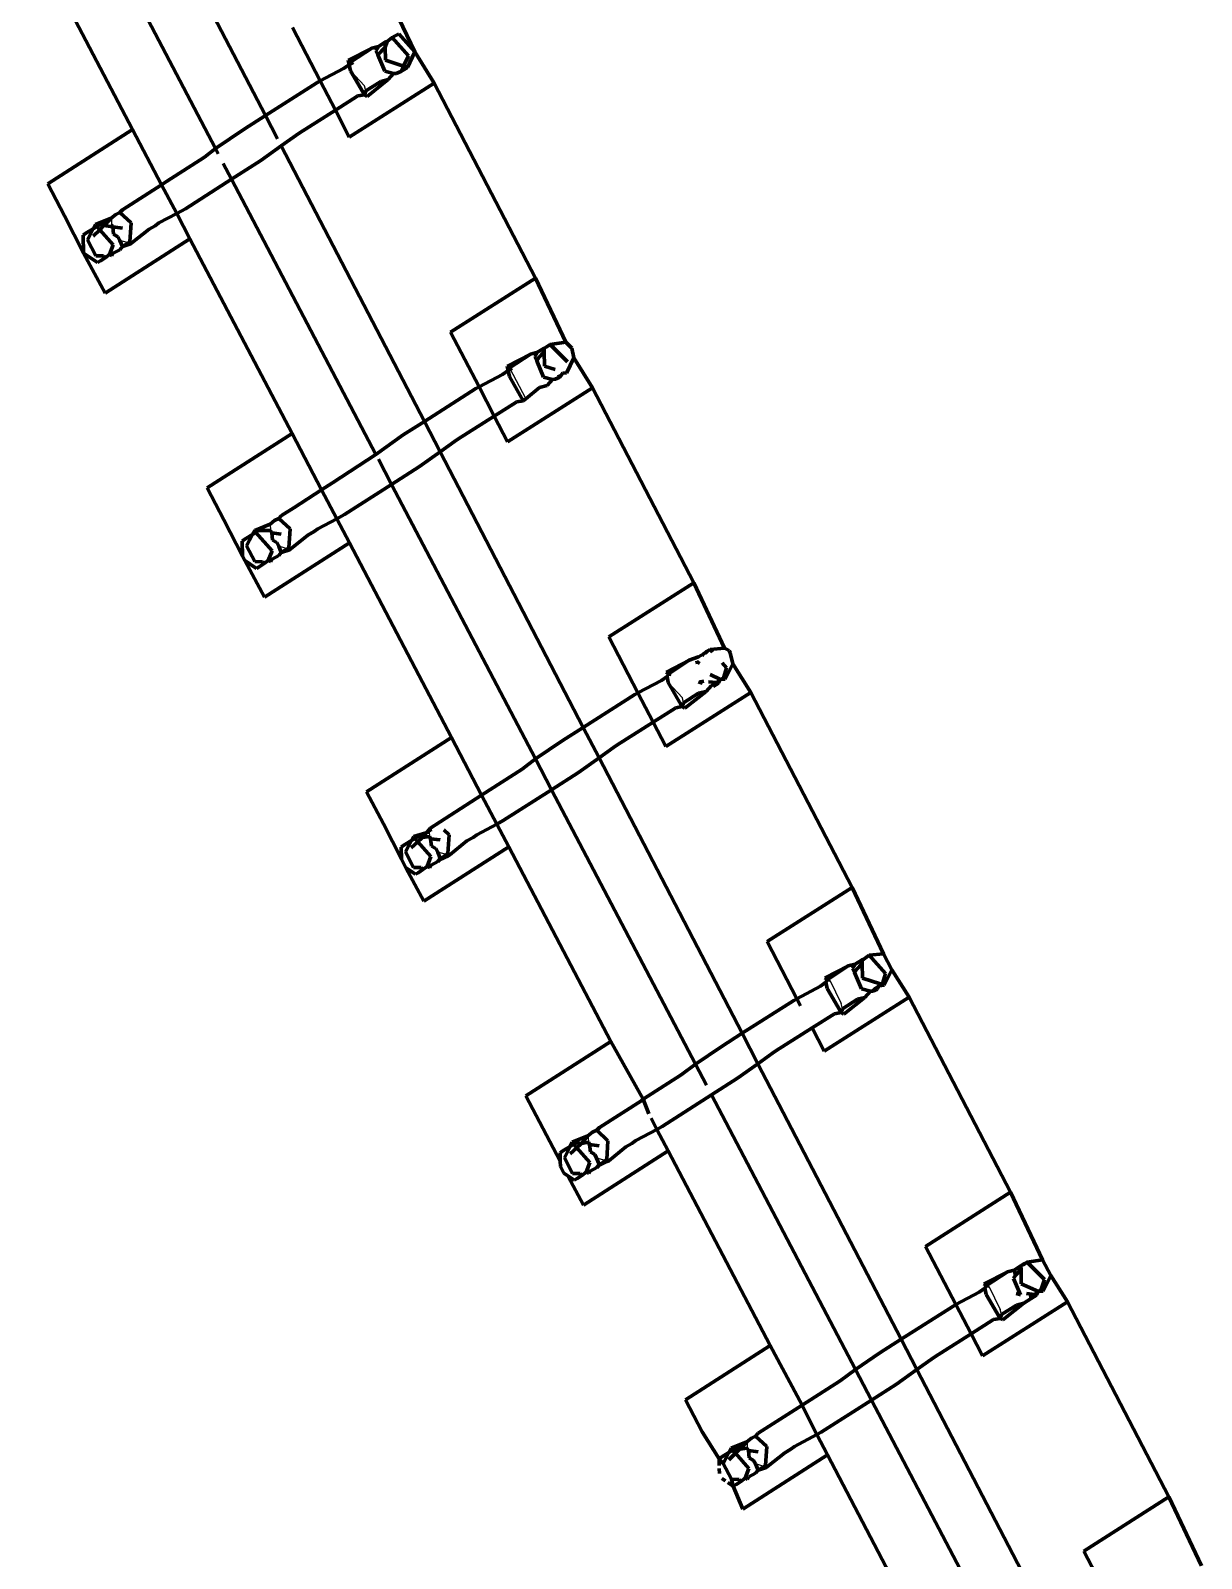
# Model space of a CAD drawing. Header units: millimetres. Extents: x 4307 to 31003, y 2809 to 20009.
# Drawn here: x 12959.46 to 12977.03, y 12521.96 to 12544.88 of the extents above; entities that cross this region are included whole.
import ezdxf

# ---------------------------------------------------------------- set-up
doc = ezdxf.new("R2010")
doc.units = ezdxf.units.MM
doc.layers.add('ProfileEdges', color=7, linetype='Continuous')

msp = doc.modelspace()

# ---------------------------------------------------------------- linework, layer by layer
for p, q in [((12964.265, 12544.413), (12964.226, 12544.438)), ((12964.261, 12544.281), (12964.472, 12544.054)), ((12964.451, 12543.952), (12964.49, 12543.977)), ((12964.49, 12543.977), (12964.472, 12544.054)), ((12960.67, 12542.069), (12960.674, 12542.043)), ((12960.674, 12542.043), (12960.678, 12541.973)), ((12960.932, 12541.698), (12960.801, 12541.735)), ((12960.96, 12541.683), (12960.932, 12541.698)), ((12966.61, 12539.849), (12966.649, 12539.824)), ((12966.649, 12539.824), (12966.894, 12539.357)), ((12963.054, 12537.48), (12963.062, 12537.383)), ((12963.317, 12537.109), (12963.186, 12537.146)), ((12963.344, 12537.093), (12963.317, 12537.109)), ((12969.029, 12535.103), (12969.24, 12534.875)), ((12969.219, 12534.774), (12969.258, 12534.798)), ((12969.258, 12534.798), (12969.24, 12534.875)), ((12965.438, 12532.891), (12965.442, 12532.865)), ((12965.442, 12532.865), (12965.446, 12532.794)), ((12965.701, 12532.52), (12965.57, 12532.557)), ((12965.728, 12532.504), (12965.701, 12532.52)), ((12971.454, 12530.636), (12971.625, 12530.286)), ((12971.604, 12530.185), (12971.643, 12530.209)), ((12971.643, 12530.209), (12971.625, 12530.286)), ((12967.822, 12528.301), (12967.826, 12528.276)), ((12967.826, 12528.276), (12967.83, 12528.205)), ((12968.085, 12527.931), (12967.954, 12527.968)), ((12968.113, 12527.915), (12968.085, 12527.931)), ((12973.839, 12526.047), (12974.009, 12525.697)), ((12973.988, 12525.595), (12974.027, 12525.62)), ((12974.027, 12525.62), (12974.009, 12525.697)), ((12970.207, 12523.712), (12970.211, 12523.687)), ((12970.211, 12523.687), (12970.215, 12523.616)), ((12970.469, 12523.342), (12970.339, 12523.379)), ((12970.497, 12523.326), (12970.469, 12523.342))]:
    msp.add_line(p, q)
at = {"layer": 'ProfileEdges', "lineweight": 211}
for p, q in [((12960.838, 12547.741), (12962.985, 12543.608)), ((12962.235, 12543.112), (12960.076, 12547.232)), ((12960.992, 12543.399), (12959.461, 12546.319)), ((12964.664, 12545.74), (12965.229, 12544.562)), ((12963.806, 12544.127), (12963.389, 12544.93)), ((12964.681, 12544.645), (12964.579, 12544.619)), ((12964.681, 12544.645), (12964.642, 12544.578)), ((12964.673, 12544.52), (12964.784, 12544.632)), ((12964.783, 12544.707), (12964.681, 12544.645)), ((12964.812, 12544.72), (12964.783, 12544.707)), ((12964.783, 12544.707), (12964.784, 12544.632)), ((12964.784, 12544.632), (12964.812, 12544.72)), ((12964.784, 12544.632), (12964.788, 12544.437)), ((12964.889, 12544.777), (12964.812, 12544.72)), ((12964.987, 12544.836), (12964.889, 12544.777)), ((12965.134, 12544.503), (12964.889, 12544.777)), ((12965.229, 12544.562), (12964.987, 12544.836)), ((12964.226, 12544.438), (12964.579, 12544.619)), ((12964.226, 12544.438), (12964.241, 12544.37)), ((12964.265, 12544.413), (12964.241, 12544.37)), ((12964.302, 12544.404), (12964.241, 12544.37)), ((12964.265, 12544.413), (12964.579, 12544.619)), ((12964.673, 12544.52), (12964.642, 12544.578)), ((12964.774, 12544.272), (12964.673, 12544.52)), ((12964.788, 12544.437), (12965.056, 12544.35)), ((12965.056, 12544.35), (12965.134, 12544.503)), ((12965.116, 12544.331), (12965.229, 12544.562)), ((12965.229, 12544.562), (12965.518, 12544.096)), ((12963.806, 12544.127), (12964.158, 12544.312)), ((12964.241, 12544.37), (12964.158, 12544.312)), ((12964.241, 12544.37), (12964.261, 12544.281)), ((12964.261, 12544.281), (12964.451, 12543.952)), ((12964.908, 12544.238), (12964.774, 12544.272)), ((12964.908, 12544.238), (12964.826, 12544.147)), ((12964.908, 12544.238), (12964.947, 12544.241)), ((12965.016, 12544.27), (12964.947, 12544.241)), ((12965.016, 12544.27), (12965.056, 12544.35)), ((12965.016, 12544.27), (12965.116, 12544.331)), ((12965.056, 12544.35), (12965.116, 12544.331)), ((12963.758, 12544.1), (12962.985, 12543.608)), ((12963.758, 12544.1), (12963.806, 12544.127)), ((12963.806, 12544.127), (12964.034, 12543.688)), ((12964.243, 12543.285), (12965.518, 12544.096)), ((12964.451, 12543.952), (12964.47, 12543.919)), ((12964.49, 12543.977), (12964.47, 12543.919)), ((12964.714, 12544.119), (12964.49, 12543.977)), ((12964.509, 12543.896), (12964.826, 12544.147)), ((12964.714, 12544.119), (12964.826, 12544.147)), ((12965.518, 12544.096), (12967.039, 12541.169)), ((12964.034, 12543.688), (12964.372, 12543.902)), ((12964.47, 12543.919), (12964.372, 12543.902)), ((12964.509, 12543.896), (12964.47, 12543.919)), ((12962.985, 12543.608), (12962.667, 12543.405)), ((12962.985, 12543.608), (12963.165, 12543.261)), ((12963.49, 12543.342), (12964.034, 12543.688)), ((12964.243, 12543.285), (12964.034, 12543.688)), ((12960.992, 12543.399), (12959.72, 12542.583)), ((12961.428, 12542.568), (12960.992, 12543.399)), ((12962.667, 12543.405), (12962.235, 12543.112)), ((12963.222, 12543.152), (12963.49, 12543.342)), ((12962.235, 12543.112), (12962.071, 12542.982)), ((12962.276, 12543.035), (12962.235, 12543.112)), ((12962.914, 12542.932), (12963.222, 12543.152)), ((12963.222, 12543.152), (12965.37, 12539.019)), ((12961.501, 12542.618), (12962.071, 12542.982)), ((12962.476, 12542.653), (12962.352, 12542.89)), ((12962.476, 12542.653), (12962.914, 12542.932)), ((12959.971, 12542.105), (12959.72, 12542.583)), ((12961.428, 12542.568), (12960.842, 12542.196)), ((12961.501, 12542.618), (12961.428, 12542.568)), ((12961.428, 12542.568), (12961.654, 12542.138)), ((12961.784, 12542.211), (12962.476, 12542.653)), ((12964.641, 12538.525), (12962.476, 12542.653)), ((12960.258, 12541.546), (12959.971, 12542.105)), ((12960.67, 12542.069), (12960.739, 12542.124)), ((12960.802, 12542.153), (12960.739, 12542.124)), ((12960.802, 12542.153), (12960.842, 12542.196)), ((12960.971, 12541.997), (12960.802, 12542.153)), ((12961.388, 12541.998), (12961.654, 12542.138)), ((12961.654, 12542.138), (12961.784, 12542.211)), ((12961.654, 12542.138), (12961.853, 12541.759)), ((12960.402, 12541.909), (12960.292, 12541.843)), ((12960.317, 12541.742), (12960.402, 12541.909)), ((12960.402, 12541.909), (12960.435, 12541.975)), ((12960.456, 12541.944), (12960.402, 12541.909)), ((12960.499, 12541.896), (12960.403, 12541.798)), ((12960.435, 12541.975), (12960.67, 12542.069)), ((12960.435, 12541.975), (12960.56, 12541.958)), ((12960.456, 12541.944), (12960.499, 12541.896)), ((12960.499, 12541.896), (12960.56, 12541.958)), ((12960.499, 12541.896), (12960.7, 12541.668)), ((12960.56, 12541.958), (12960.67, 12542.069)), ((12960.56, 12541.958), (12960.695, 12541.939)), ((12960.695, 12541.939), (12960.678, 12541.973)), ((12960.839, 12541.919), (12960.695, 12541.939)), ((12960.695, 12541.939), (12960.707, 12541.827)), ((12960.952, 12541.714), (12960.971, 12541.997)), ((12961.239, 12541.904), (12960.982, 12541.697)), ((12961.331, 12541.956), (12961.239, 12541.904)), ((12961.388, 12541.998), (12961.331, 12541.956)), ((12960.292, 12541.843), (12960.253, 12541.813)), ((12960.258, 12541.546), (12960.253, 12541.813)), ((12960.317, 12541.742), (12960.44, 12541.506)), ((12960.581, 12540.942), (12961.853, 12541.759)), ((12960.644, 12541.522), (12960.7, 12541.668)), ((12960.773, 12541.79), (12960.707, 12541.827)), ((12960.801, 12541.735), (12960.773, 12541.79)), ((12960.801, 12541.735), (12960.839, 12541.644)), ((12960.839, 12541.644), (12960.802, 12541.596)), ((12960.839, 12541.644), (12960.932, 12541.698)), ((12960.839, 12541.644), (12960.96, 12541.683)), ((12960.932, 12541.698), (12960.952, 12541.714)), ((12960.96, 12541.683), (12960.952, 12541.714)), ((12960.982, 12541.697), (12960.96, 12541.683)), ((12961.853, 12541.759), (12963.384, 12538.838)), ((12960.258, 12541.546), (12960.466, 12541.404)), ((12960.581, 12540.942), (12960.258, 12541.546)), ((12960.555, 12541.504), (12960.44, 12541.506)), ((12960.509, 12541.427), (12960.466, 12541.404)), ((12960.581, 12541.475), (12960.509, 12541.427)), ((12960.581, 12541.475), (12960.555, 12541.504)), ((12960.581, 12541.475), (12960.644, 12541.522)), ((12960.702, 12541.542), (12960.644, 12541.522)), ((12960.644, 12541.522), (12960.682, 12541.502)), ((12960.702, 12541.542), (12960.682, 12541.502)), ((12960.702, 12541.542), (12960.802, 12541.596)), ((12967.039, 12541.169), (12965.764, 12540.358)), ((12967.039, 12541.169), (12967.491, 12540.208)), ((12966.19, 12539.538), (12965.764, 12540.358)), ((12967.065, 12540.056), (12966.964, 12540.03)), ((12967.065, 12540.056), (12967.027, 12539.988)), ((12967.168, 12540.118), (12967.065, 12540.056)), ((12967.168, 12540.064), (12967.085, 12539.978)), ((12967.196, 12540.131), (12967.168, 12540.118)), ((12967.168, 12540.064), (12967.168, 12540.118)), ((12967.172, 12539.848), (12967.168, 12540.064)), ((12967.196, 12540.131), (12967.259, 12540.173)), ((12967.491, 12540.208), (12967.259, 12540.173)), ((12967.259, 12540.173), (12967.518, 12539.914)), ((12967.584, 12540.12), (12967.491, 12540.208)), ((12967.614, 12539.972), (12967.584, 12540.12)), ((12966.61, 12539.849), (12966.964, 12540.03)), ((12966.625, 12539.783), (12966.61, 12539.849)), ((12966.649, 12539.824), (12966.625, 12539.783)), ((12966.686, 12539.814), (12966.625, 12539.783)), ((12966.964, 12540.03), (12966.649, 12539.824)), ((12967.027, 12539.988), (12967.057, 12539.93)), ((12967.085, 12539.978), (12967.057, 12539.93)), ((12967.057, 12539.93), (12967.158, 12539.683)), ((12967.172, 12539.848), (12967.333, 12539.796)), ((12967.614, 12539.972), (12967.5, 12539.742)), ((12967.614, 12539.972), (12967.893, 12539.524)), ((12966.19, 12539.538), (12966.542, 12539.723)), ((12966.625, 12539.783), (12966.542, 12539.723)), ((12966.645, 12539.692), (12966.625, 12539.783)), ((12966.645, 12539.692), (12966.854, 12539.33)), ((12967.158, 12539.683), (12967.292, 12539.649)), ((12967.292, 12539.649), (12967.211, 12539.557)), ((12967.331, 12539.652), (12967.292, 12539.649)), ((12967.4, 12539.681), (12967.331, 12539.652)), ((12967.417, 12539.704), (12967.371, 12539.69)), ((12967.4, 12539.681), (12967.417, 12539.704)), ((12967.449, 12539.749), (12967.417, 12539.704)), ((12967.5, 12539.742), (12967.449, 12539.749)), ((12966.143, 12539.511), (12965.37, 12539.019)), ((12966.143, 12539.511), (12966.19, 12539.538)), ((12966.19, 12539.538), (12966.419, 12539.098)), ((12967.893, 12539.524), (12966.618, 12538.714)), ((12966.894, 12539.357), (12966.854, 12539.33)), ((12967.098, 12539.53), (12966.894, 12539.357)), ((12967.098, 12539.53), (12967.211, 12539.557)), ((12969.414, 12536.598), (12967.893, 12539.524)), ((12966.756, 12539.313), (12966.419, 12539.098)), ((12966.854, 12539.33), (12966.756, 12539.313)), ((12965.37, 12539.019), (12965.051, 12538.816)), ((12965.37, 12539.019), (12965.607, 12538.563)), ((12966.419, 12539.098), (12965.874, 12538.753)), ((12966.618, 12538.714), (12966.419, 12539.098)), ((12962.112, 12538.022), (12963.384, 12538.838)), ((12963.827, 12537.992), (12963.384, 12538.838)), ((12964.641, 12538.525), (12965.051, 12538.816)), ((12965.607, 12538.563), (12965.823, 12538.719)), ((12965.874, 12538.753), (12965.823, 12538.719)), ((12963.992, 12538.097), (12964.641, 12538.525)), ((12964.877, 12538.074), (12964.679, 12538.451)), ((12965.298, 12538.343), (12965.607, 12538.563)), ((12965.607, 12538.563), (12967.754, 12534.429)), ((12965.298, 12538.343), (12964.877, 12538.074)), ((12962.363, 12537.544), (12962.112, 12538.022)), ((12963.827, 12537.992), (12963.41, 12537.724)), ((12963.992, 12538.097), (12963.827, 12537.992)), ((12963.827, 12537.992), (12964.055, 12537.558)), ((12964.877, 12538.074), (12964.169, 12537.622)), ((12967.036, 12533.956), (12964.877, 12538.074)), ((12962.642, 12536.999), (12962.363, 12537.544)), ((12963.123, 12537.535), (12963.054, 12537.48)), ((12963.186, 12537.564), (12963.123, 12537.535)), ((12963.186, 12537.564), (12963.227, 12537.607)), ((12963.355, 12537.408), (12963.186, 12537.564)), ((12963.227, 12537.607), (12963.41, 12537.724)), ((12963.772, 12537.409), (12964.055, 12537.558)), ((12964.055, 12537.558), (12964.169, 12537.622)), ((12964.055, 12537.558), (12964.244, 12537.198)), ((12962.677, 12537.254), (12962.792, 12537.324)), ((12962.702, 12537.153), (12962.792, 12537.324)), ((12962.792, 12537.324), (12962.824, 12537.384)), ((12962.84, 12537.354), (12962.792, 12537.324)), ((12962.824, 12537.384), (12963.054, 12537.48)), ((12963.062, 12537.383), (12962.824, 12537.384)), ((12963.084, 12537.079), (12962.84, 12537.354)), ((12963.08, 12537.349), (12963.062, 12537.383)), ((12963.223, 12537.329), (12963.08, 12537.349)), ((12963.092, 12537.238), (12963.08, 12537.349)), ((12963.337, 12537.125), (12963.355, 12537.408)), ((12963.623, 12537.315), (12963.367, 12537.108)), ((12963.623, 12537.315), (12963.715, 12537.367)), ((12963.715, 12537.367), (12963.772, 12537.409)), ((12962.677, 12537.254), (12962.637, 12537.223)), ((12962.637, 12537.223), (12962.642, 12536.999)), ((12962.702, 12537.153), (12962.825, 12536.917)), ((12962.972, 12536.382), (12964.244, 12537.198)), ((12963.084, 12537.079), (12963.028, 12536.933)), ((12963.157, 12537.201), (12963.092, 12537.238)), ((12963.186, 12537.146), (12963.157, 12537.201)), ((12963.186, 12537.146), (12963.223, 12537.055)), ((12963.223, 12537.055), (12963.317, 12537.109)), ((12963.223, 12537.055), (12963.344, 12537.093)), ((12963.317, 12537.109), (12963.337, 12537.125)), ((12963.344, 12537.093), (12963.337, 12537.125)), ((12963.367, 12537.108), (12963.344, 12537.093)), ((12965.775, 12534.277), (12964.244, 12537.198)), ((12962.677, 12536.932), (12962.642, 12536.999)), ((12962.677, 12536.932), (12962.851, 12536.815)), ((12962.972, 12536.382), (12962.677, 12536.932)), ((12962.939, 12536.915), (12962.825, 12536.917)), ((12962.851, 12536.815), (12962.893, 12536.838)), ((12962.965, 12536.886), (12962.893, 12536.838)), ((12962.965, 12536.886), (12962.939, 12536.915)), ((12962.965, 12536.886), (12963.028, 12536.933)), ((12963.086, 12536.952), (12963.028, 12536.933)), ((12963.066, 12536.913), (12963.028, 12536.933)), ((12963.086, 12536.952), (12963.066, 12536.913)), ((12963.086, 12536.952), (12963.186, 12537.007)), ((12963.223, 12537.055), (12963.186, 12537.007)), ((12969.414, 12536.598), (12968.139, 12535.787)), ((12969.414, 12536.598), (12969.875, 12535.619)), ((12968.574, 12534.948), (12968.139, 12535.787)), ((12969.48, 12535.486), (12969.342, 12535.439)), ((12969.552, 12535.529), (12969.48, 12535.486)), ((12969.552, 12535.529), (12969.538, 12535.505)), ((12969.606, 12535.566), (12969.552, 12535.529)), ((12969.58, 12535.542), (12969.606, 12535.566)), ((12969.606, 12535.566), (12969.658, 12535.599)), ((12969.875, 12535.619), (12969.658, 12535.599)), ((12969.694, 12535.558), (12969.658, 12535.599)), ((12969.941, 12535.583), (12969.875, 12535.619)), ((12969.941, 12535.583), (12969.959, 12535.549)), ((12969.998, 12535.383), (12969.959, 12535.549)), ((12968.995, 12535.259), (12969.342, 12535.439)), ((12969.034, 12535.235), (12968.995, 12535.259)), ((12969.034, 12535.235), (12969.01, 12535.191)), ((12969.342, 12535.439), (12969.034, 12535.235)), ((12969.07, 12535.225), (12969.034, 12535.235)), ((12969.466, 12535.383), (12969.459, 12535.428)), ((12969.491, 12535.425), (12969.466, 12535.383)), ((12969.658, 12535.225), (12969.812, 12535.147)), ((12969.902, 12535.325), (12969.839, 12535.396)), ((12969.902, 12535.325), (12969.856, 12535.175)), ((12969.998, 12535.383), (12969.884, 12535.152)), ((12969.998, 12535.383), (12970.268, 12534.953)), ((12968.574, 12534.948), (12968.926, 12535.134)), ((12969.01, 12535.191), (12968.926, 12535.134)), ((12969.01, 12535.191), (12969.029, 12535.103)), ((12969.029, 12535.103), (12969.219, 12534.774)), ((12969.481, 12535.115), (12969.542, 12535.094)), ((12969.542, 12535.094), (12969.53, 12535.143)), ((12969.677, 12535.059), (12969.595, 12534.968)), ((12969.633, 12535.114), (12969.755, 12535.101)), ((12969.755, 12535.101), (12969.677, 12535.059)), ((12969.704, 12535.041), (12969.784, 12535.092)), ((12969.812, 12535.147), (12969.755, 12535.101)), ((12969.755, 12535.101), (12969.784, 12535.092)), ((12969.812, 12535.147), (12969.784, 12535.092)), ((12969.856, 12535.175), (12969.812, 12535.147)), ((12969.812, 12535.147), (12969.884, 12535.152)), ((12968.527, 12534.922), (12967.754, 12534.429)), ((12968.527, 12534.922), (12968.574, 12534.948)), ((12968.574, 12534.948), (12968.803, 12534.509)), ((12968.993, 12534.143), (12970.268, 12534.953)), ((12969.219, 12534.774), (12969.238, 12534.741)), ((12969.258, 12534.798), (12969.238, 12534.741)), ((12969.483, 12534.941), (12969.258, 12534.798)), ((12969.595, 12534.968), (12969.277, 12534.718)), ((12969.483, 12534.941), (12969.595, 12534.968)), ((12971.789, 12532.026), (12970.268, 12534.953)), ((12969.14, 12534.724), (12968.803, 12534.509)), ((12969.238, 12534.741), (12969.14, 12534.724)), ((12969.238, 12534.741), (12969.277, 12534.718)), ((12967.754, 12534.429), (12967.436, 12534.227)), ((12967.754, 12534.429), (12967.991, 12533.973)), ((12968.803, 12534.509), (12968.258, 12534.164)), ((12968.993, 12534.143), (12968.803, 12534.509)), ((12965.775, 12534.277), (12964.503, 12533.461)), ((12966.228, 12533.413), (12965.775, 12534.277)), ((12967.036, 12533.956), (12967.436, 12534.227)), ((12967.991, 12533.973), (12968.208, 12534.13)), ((12968.258, 12534.164), (12968.208, 12534.13)), ((12966.839, 12533.804), (12967.036, 12533.956)), ((12967.278, 12533.495), (12967.036, 12533.956)), ((12967.682, 12533.754), (12967.991, 12533.973)), ((12967.991, 12533.973), (12970.138, 12529.84)), ((12966.228, 12533.413), (12966.839, 12533.804)), ((12967.682, 12533.754), (12967.278, 12533.495)), ((12964.754, 12532.983), (12964.503, 12533.461)), ((12965.451, 12532.915), (12966.228, 12533.413)), ((12966.228, 12533.413), (12966.456, 12532.978)), ((12967.278, 12533.495), (12966.553, 12533.033)), ((12969.437, 12529.378), (12967.278, 12533.495)), ((12965.025, 12532.452), (12964.754, 12532.983)), ((12966.156, 12532.82), (12966.456, 12532.978)), ((12966.456, 12532.978), (12966.553, 12533.033)), ((12966.456, 12532.978), (12966.635, 12532.637)), ((12965.061, 12532.664), (12965.177, 12532.734)), ((12965.086, 12532.564), (12965.177, 12532.734)), ((12965.272, 12532.711), (12965.171, 12532.62)), ((12965.177, 12532.734), (12965.209, 12532.794)), ((12965.177, 12532.734), (12965.225, 12532.765)), ((12965.442, 12532.865), (12965.209, 12532.794)), ((12965.209, 12532.794), (12965.344, 12532.776)), ((12965.225, 12532.765), (12965.272, 12532.711)), ((12965.344, 12532.776), (12965.272, 12532.711)), ((12965.272, 12532.711), (12965.469, 12532.49)), ((12965.438, 12532.891), (12965.344, 12532.776)), ((12965.344, 12532.776), (12965.446, 12532.794)), ((12965.438, 12532.891), (12965.451, 12532.915)), ((12965.481, 12532.9), (12965.438, 12532.891)), ((12965.451, 12532.915), (12965.442, 12532.865)), ((12965.464, 12532.76), (12965.446, 12532.794)), ((12965.607, 12532.74), (12965.464, 12532.76)), ((12965.476, 12532.649), (12965.464, 12532.76)), ((12965.74, 12532.818), (12965.66, 12532.892)), ((12965.721, 12532.536), (12965.74, 12532.818)), ((12966.007, 12532.726), (12965.751, 12532.519)), ((12966.1, 12532.778), (12966.007, 12532.726)), ((12966.156, 12532.82), (12966.1, 12532.778)), ((12965.061, 12532.664), (12965.021, 12532.634)), ((12965.021, 12532.634), (12965.025, 12532.452)), ((12965.086, 12532.564), (12965.209, 12532.328)), ((12965.363, 12531.821), (12966.635, 12532.637)), ((12965.413, 12532.344), (12965.469, 12532.49)), ((12965.542, 12532.611), (12965.476, 12532.649)), ((12965.57, 12532.557), (12965.542, 12532.611)), ((12965.57, 12532.557), (12965.608, 12532.466)), ((12965.599, 12532.44), (12965.701, 12532.52)), ((12965.599, 12532.44), (12965.728, 12532.504)), ((12965.701, 12532.52), (12965.721, 12532.536)), ((12965.728, 12532.504), (12965.721, 12532.536)), ((12965.751, 12532.519), (12965.728, 12532.504)), ((12968.166, 12529.716), (12966.635, 12532.637)), ((12965.093, 12532.321), (12965.025, 12532.452)), ((12965.093, 12532.321), (12965.235, 12532.226)), ((12965.363, 12531.821), (12965.093, 12532.321)), ((12965.323, 12532.326), (12965.209, 12532.328)), ((12965.278, 12532.249), (12965.235, 12532.226)), ((12965.349, 12532.297), (12965.278, 12532.249)), ((12965.349, 12532.297), (12965.323, 12532.326)), ((12965.349, 12532.297), (12965.413, 12532.344)), ((12965.471, 12532.363), (12965.413, 12532.344)), ((12965.451, 12532.324), (12965.413, 12532.344)), ((12965.471, 12532.363), (12965.451, 12532.324)), ((12965.471, 12532.363), (12965.571, 12532.418)), ((12965.608, 12532.466), (12965.571, 12532.418)), ((12965.571, 12532.418), (12965.599, 12532.44)), ((12970.514, 12531.216), (12971.789, 12532.026)), ((12971.789, 12532.026), (12972.259, 12531.03)), ((12970.959, 12530.359), (12970.514, 12531.216)), ((12971.834, 12530.877), (12971.726, 12530.85)), ((12971.795, 12530.81), (12971.834, 12530.877)), ((12971.936, 12530.94), (12971.834, 12530.877)), ((12971.937, 12530.885), (12971.853, 12530.799)), ((12971.964, 12530.952), (12971.936, 12530.94)), ((12971.937, 12530.885), (12971.936, 12530.94)), ((12971.941, 12530.669), (12971.937, 12530.885)), ((12971.964, 12530.952), (12972.042, 12531.01)), ((12972.259, 12531.03), (12972.042, 12531.01)), ((12972.287, 12530.736), (12972.042, 12531.01)), ((12972.382, 12530.794), (12972.259, 12531.03)), ((12971.726, 12530.85), (12971.379, 12530.67)), ((12971.379, 12530.67), (12971.418, 12530.645)), ((12971.418, 12530.645), (12971.393, 12530.605)), ((12971.418, 12530.645), (12971.726, 12530.85)), ((12971.418, 12530.645), (12971.454, 12530.636)), ((12971.795, 12530.81), (12971.825, 12530.752)), ((12971.853, 12530.799), (12971.825, 12530.752)), ((12971.825, 12530.752), (12971.927, 12530.505)), ((12971.941, 12530.669), (12972.209, 12530.582)), ((12972.241, 12530.586), (12972.287, 12530.736)), ((12972.382, 12530.794), (12972.268, 12530.563)), ((12972.382, 12530.794), (12972.643, 12530.382)), ((12970.959, 12530.359), (12971.311, 12530.545)), ((12971.311, 12530.545), (12971.393, 12530.605)), ((12971.393, 12530.605), (12971.414, 12530.513)), ((12971.414, 12530.513), (12971.604, 12530.185)), ((12972.061, 12530.47), (12971.927, 12530.505)), ((12971.979, 12530.379), (12972.061, 12530.47)), ((12972.061, 12530.47), (12972.1, 12530.474)), ((12972.14, 12530.512), (12972.1, 12530.474)), ((12972.1, 12530.474), (12972.169, 12530.503)), ((12972.193, 12530.551), (12972.14, 12530.512)), ((12972.169, 12530.503), (12972.14, 12530.512)), ((12972.169, 12530.503), (12972.193, 12530.551)), ((12972.241, 12530.586), (12972.193, 12530.551)), ((12972.268, 12530.563), (12972.193, 12530.551)), ((12972.209, 12530.582), (12972.241, 12530.586)), ((12972.241, 12530.586), (12972.268, 12530.563)), ((12970.911, 12530.333), (12970.138, 12529.84)), ((12970.911, 12530.333), (12970.959, 12530.359)), ((12971.013, 12530.254), (12970.959, 12530.359)), ((12972.643, 12530.382), (12971.368, 12529.571)), ((12971.604, 12530.185), (12971.623, 12530.152)), ((12971.643, 12530.209), (12971.623, 12530.152)), ((12971.867, 12530.351), (12971.643, 12530.209)), ((12971.662, 12530.129), (12971.979, 12530.379)), ((12971.867, 12530.351), (12971.979, 12530.379)), ((12972.643, 12530.382), (12974.164, 12527.455)), ((12971.525, 12530.134), (12971.186, 12529.921)), ((12971.623, 12530.152), (12971.525, 12530.134)), ((12971.623, 12530.152), (12971.662, 12530.129)), ((12970.138, 12529.84), (12969.82, 12529.637)), ((12970.138, 12529.84), (12970.375, 12529.384)), ((12971.186, 12529.921), (12970.643, 12529.575)), ((12971.368, 12529.571), (12971.186, 12529.921)), ((12968.166, 12529.716), (12966.894, 12528.9)), ((12968.654, 12528.85), (12968.166, 12529.716)), ((12969.437, 12529.378), (12969.82, 12529.637)), ((12970.375, 12529.384), (12970.592, 12529.541)), ((12970.643, 12529.575), (12970.592, 12529.541)), ((12969.223, 12529.215), (12969.437, 12529.378)), ((12969.603, 12529.06), (12969.437, 12529.378)), ((12970.066, 12529.165), (12970.375, 12529.384)), ((12970.375, 12529.384), (12972.522, 12525.251)), ((12968.654, 12528.85), (12969.223, 12529.215)), ((12970.066, 12529.165), (12969.678, 12528.917)), ((12967.408, 12527.92), (12966.894, 12528.9)), ((12968.63, 12528.833), (12967.995, 12528.428)), ((12968.654, 12528.85), (12968.63, 12528.833)), ((12968.736, 12528.63), (12968.654, 12528.85)), ((12969.678, 12528.917), (12968.937, 12528.443)), ((12971.837, 12524.799), (12969.678, 12528.917)), ((12967.822, 12528.301), (12967.891, 12528.357)), ((12967.955, 12528.385), (12967.891, 12528.357)), ((12967.955, 12528.385), (12967.995, 12528.428)), ((12968.124, 12528.229), (12967.955, 12528.385)), ((12968.54, 12528.231), (12968.857, 12528.398)), ((12968.857, 12528.398), (12968.77, 12528.566)), ((12968.857, 12528.398), (12968.937, 12528.443)), ((12968.857, 12528.398), (12969.027, 12528.076)), ((12967.445, 12528.075), (12967.555, 12528.141)), ((12967.47, 12527.974), (12967.555, 12528.141)), ((12967.555, 12528.141), (12967.588, 12528.208)), ((12967.555, 12528.141), (12967.609, 12528.176)), ((12967.657, 12528.122), (12967.555, 12528.031)), ((12967.588, 12528.208), (12967.822, 12528.301)), ((12967.588, 12528.208), (12967.729, 12528.188)), ((12967.609, 12528.176), (12967.657, 12528.122)), ((12967.729, 12528.188), (12967.657, 12528.122)), ((12967.657, 12528.122), (12967.853, 12527.9)), ((12967.729, 12528.188), (12967.822, 12528.301)), ((12967.729, 12528.188), (12967.83, 12528.205)), ((12967.83, 12528.205), (12967.848, 12528.171)), ((12967.848, 12528.171), (12967.991, 12528.151)), ((12967.86, 12528.06), (12967.848, 12528.171)), ((12968.105, 12527.947), (12968.124, 12528.229)), ((12968.391, 12528.137), (12968.135, 12527.929)), ((12968.484, 12528.189), (12968.391, 12528.137)), ((12968.54, 12528.231), (12968.484, 12528.189)), ((12967.445, 12528.075), (12967.406, 12528.045)), ((12967.406, 12528.045), (12967.408, 12527.92)), ((12967.408, 12527.92), (12967.41, 12527.844)), ((12967.47, 12527.974), (12967.593, 12527.738)), ((12969.027, 12528.076), (12967.755, 12527.26)), ((12967.797, 12527.755), (12967.853, 12527.9)), ((12967.926, 12528.022), (12967.86, 12528.06)), ((12967.954, 12527.968), (12967.926, 12528.022)), ((12967.954, 12527.968), (12967.992, 12527.877)), ((12967.983, 12527.851), (12968.085, 12527.931)), ((12967.983, 12527.851), (12968.113, 12527.915)), ((12968.085, 12527.931), (12968.105, 12527.947)), ((12968.113, 12527.915), (12968.105, 12527.947)), ((12968.135, 12527.929), (12968.113, 12527.915)), ((12969.027, 12528.076), (12970.558, 12525.156)), ((12967.463, 12527.741), (12967.41, 12527.844)), ((12967.463, 12527.741), (12967.523, 12527.701)), ((12967.523, 12527.701), (12967.619, 12527.637)), ((12967.755, 12527.26), (12967.523, 12527.701)), ((12967.708, 12527.737), (12967.593, 12527.738)), ((12967.662, 12527.66), (12967.619, 12527.637)), ((12967.734, 12527.707), (12967.662, 12527.66)), ((12967.734, 12527.707), (12967.708, 12527.737)), ((12967.734, 12527.707), (12967.797, 12527.755)), ((12967.855, 12527.774), (12967.797, 12527.755)), ((12967.835, 12527.735), (12967.797, 12527.755)), ((12967.855, 12527.774), (12967.835, 12527.735)), ((12967.855, 12527.774), (12967.955, 12527.829)), ((12967.992, 12527.877), (12967.955, 12527.829)), ((12967.955, 12527.829), (12967.983, 12527.851)), ((12972.889, 12526.644), (12974.164, 12527.455)), ((12974.164, 12527.455), (12974.644, 12526.44)), ((12973.343, 12525.77), (12972.889, 12526.644)), ((12974.218, 12526.288), (12974.117, 12526.262)), ((12974.32, 12526.35), (12974.218, 12526.288)), ((12974.238, 12526.21), (12974.218, 12526.288)), ((12974.321, 12526.296), (12974.238, 12526.21)), ((12974.375, 12526.388), (12974.32, 12526.35)), ((12974.321, 12526.296), (12974.32, 12526.35)), ((12974.325, 12526.08), (12974.321, 12526.296)), ((12974.349, 12526.363), (12974.412, 12526.405)), ((12974.375, 12526.388), (12974.412, 12526.405)), ((12974.644, 12526.44), (12974.412, 12526.405)), ((12974.671, 12526.147), (12974.412, 12526.405)), ((12974.767, 12526.205), (12974.644, 12526.44)), ((12973.763, 12526.081), (12974.117, 12526.262)), ((12973.802, 12526.056), (12973.763, 12526.081)), ((12973.802, 12526.056), (12973.778, 12526.016)), ((12974.117, 12526.262), (12973.802, 12526.056)), ((12973.802, 12526.056), (12973.839, 12526.047)), ((12974.238, 12526.21), (12974.21, 12526.163)), ((12974.311, 12525.916), (12974.21, 12526.163)), ((12974.325, 12526.08), (12974.581, 12525.968)), ((12974.671, 12526.147), (12974.625, 12525.997)), ((12974.767, 12526.205), (12974.653, 12525.974)), ((12974.767, 12526.205), (12975.018, 12525.811)), ((12973.343, 12525.77), (12973.695, 12525.955)), ((12973.778, 12526.016), (12973.695, 12525.955)), ((12973.778, 12526.016), (12973.798, 12525.924)), ((12973.798, 12525.924), (12973.988, 12525.595)), ((12974.249, 12525.937), (12974.311, 12525.916)), ((12974.473, 12525.863), (12974.364, 12525.79)), ((12974.524, 12525.922), (12974.402, 12525.935)), ((12974.553, 12525.913), (12974.445, 12525.881)), ((12974.473, 12525.863), (12974.553, 12525.913)), ((12974.581, 12525.968), (12974.524, 12525.922)), ((12974.553, 12525.913), (12974.524, 12525.922)), ((12974.581, 12525.968), (12974.553, 12525.913)), ((12974.625, 12525.997), (12974.581, 12525.968)), ((12974.581, 12525.968), (12974.653, 12525.974)), ((12973.296, 12525.744), (12972.522, 12525.251)), ((12973.296, 12525.744), (12973.343, 12525.77)), ((12973.343, 12525.77), (12973.571, 12525.33)), ((12975.018, 12525.811), (12973.743, 12525)), ((12974.027, 12525.62), (12974.007, 12525.563)), ((12974.251, 12525.762), (12974.027, 12525.62)), ((12974.364, 12525.79), (12974.046, 12525.54)), ((12974.251, 12525.762), (12974.364, 12525.79)), ((12975.018, 12525.811), (12976.539, 12522.884)), ((12973.909, 12525.545), (12973.571, 12525.33)), ((12974.007, 12525.563), (12973.909, 12525.545)), ((12973.988, 12525.595), (12974.007, 12525.563)), ((12974.007, 12525.563), (12974.046, 12525.54)), ((12970.558, 12525.156), (12969.286, 12524.34)), ((12970.558, 12525.156), (12971.038, 12524.261)), ((12972.522, 12525.251), (12972.204, 12525.048)), ((12972.522, 12525.251), (12972.759, 12524.795)), ((12973.571, 12525.33), (12973.027, 12524.985)), ((12973.743, 12525), (12973.571, 12525.33)), ((12972.204, 12525.048), (12971.837, 12524.799)), ((12972.759, 12524.795), (12972.976, 12524.952)), ((12973.027, 12524.985), (12972.976, 12524.952)), ((12971.837, 12524.799), (12971.608, 12524.625)), ((12972.079, 12524.338), (12971.837, 12524.799)), ((12972.451, 12524.575), (12972.759, 12524.795)), ((12972.759, 12524.795), (12974.907, 12520.662)), ((12971.608, 12524.625), (12971.038, 12524.261)), ((12972.451, 12524.575), (12972.079, 12524.338)), ((12969.537, 12523.861), (12969.286, 12524.34)), ((12971.038, 12524.261), (12970.38, 12523.839)), ((12971.192, 12523.946), (12971.038, 12524.261)), ((12972.079, 12524.338), (12971.322, 12523.854)), ((12974.238, 12520.221), (12972.079, 12524.338)), ((12969.79, 12523.456), (12969.537, 12523.861)), ((12970.207, 12523.712), (12970.276, 12523.768)), ((12970.339, 12523.796), (12970.276, 12523.768)), ((12970.339, 12523.796), (12970.38, 12523.839)), ((12970.508, 12523.64), (12970.339, 12523.796)), ((12970.925, 12523.642), (12971.259, 12523.819)), ((12971.259, 12523.819), (12971.192, 12523.946)), ((12971.259, 12523.819), (12971.322, 12523.854)), ((12971.259, 12523.819), (12971.418, 12523.515)), ((12969.83, 12523.486), (12969.939, 12523.552)), ((12969.855, 12523.385), (12969.939, 12523.552)), ((12969.939, 12523.552), (12969.973, 12523.618)), ((12969.993, 12523.587), (12969.939, 12523.552)), ((12970.036, 12523.539), (12969.94, 12523.441)), ((12969.973, 12523.618), (12970.207, 12523.712)), ((12969.973, 12523.618), (12970.097, 12523.601)), ((12970.036, 12523.539), (12969.993, 12523.587)), ((12970.097, 12523.601), (12970.036, 12523.539)), ((12970.237, 12523.311), (12970.036, 12523.539)), ((12970.097, 12523.601), (12970.207, 12523.712)), ((12970.097, 12523.601), (12970.215, 12523.616)), ((12970.215, 12523.616), (12970.232, 12523.582)), ((12970.232, 12523.582), (12970.376, 12523.562)), ((12970.245, 12523.47), (12970.232, 12523.582)), ((12970.49, 12523.357), (12970.508, 12523.64)), ((12970.776, 12523.548), (12970.52, 12523.34)), ((12970.868, 12523.6), (12970.776, 12523.548)), ((12970.925, 12523.642), (12970.868, 12523.6)), ((12969.83, 12523.486), (12969.79, 12523.456)), ((12969.79, 12523.456), (12969.792, 12523.357)), ((12969.855, 12523.385), (12969.79, 12523.456)), ((12969.793, 12523.31), (12969.795, 12523.236)), ((12969.855, 12523.385), (12969.978, 12523.149)), ((12971.418, 12523.515), (12970.146, 12522.699)), ((12970.237, 12523.311), (12970.181, 12523.165)), ((12970.31, 12523.433), (12970.245, 12523.47)), ((12970.339, 12523.379), (12970.31, 12523.433)), ((12970.339, 12523.379), (12970.376, 12523.287)), ((12970.376, 12523.287), (12970.469, 12523.342)), ((12970.376, 12523.287), (12970.497, 12523.326)), ((12970.469, 12523.342), (12970.49, 12523.357)), ((12970.497, 12523.326), (12970.49, 12523.357)), ((12970.52, 12523.34), (12970.497, 12523.326)), ((12972.949, 12520.595), (12971.418, 12523.515)), ((12969.833, 12523.162), (12969.889, 12523.125)), ((12969.924, 12523.101), (12970.003, 12523.047)), ((12970.092, 12523.147), (12969.978, 12523.149)), ((12970.003, 12523.047), (12969.978, 12523.149)), ((12970.118, 12523.118), (12970.046, 12523.071)), ((12970.118, 12523.118), (12970.092, 12523.147)), ((12970.118, 12523.118), (12970.181, 12523.165)), ((12970.181, 12523.165), (12970.219, 12523.145)), ((12970.239, 12523.185), (12970.219, 12523.145)), ((12970.239, 12523.185), (12970.339, 12523.24)), ((12970.376, 12523.287), (12970.339, 12523.24)), ((12970.003, 12523.047), (12970.046, 12523.071)), ((12970.146, 12522.699), (12970.003, 12523.047)), ((12975.264, 12522.073), (12976.539, 12522.884)), ((12976.539, 12522.884), (12977.028, 12521.851)), ((12975.727, 12521.181), (12975.264, 12522.073))]:
    msp.add_line(p, q, dxfattribs=at)

doc.saveas('drawing.dxf')
